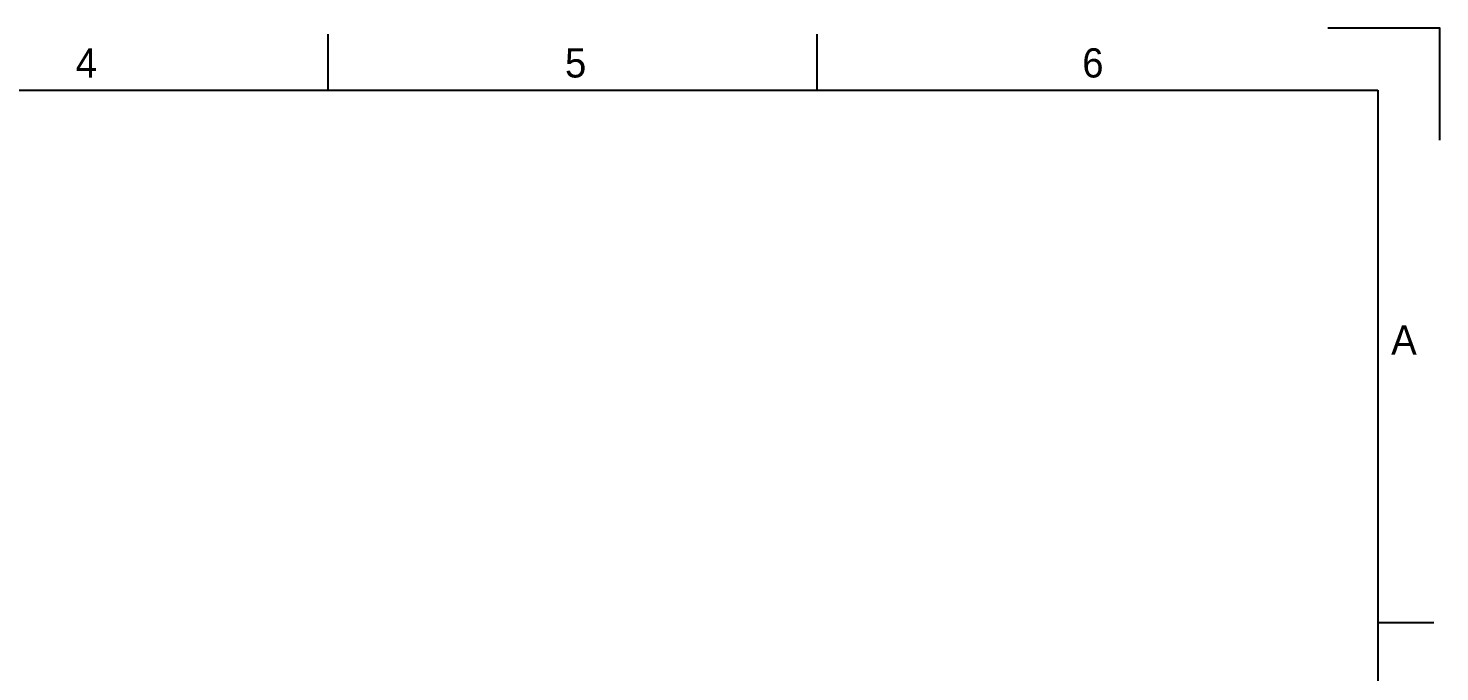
# Model space of a CAD drawing. Header units: millimetres. Extents: x 1775 to 1883, y -277 to -202.
# Drawn here: x 1835.32 to 1882.52, y -223.41 to -201.89 of the extents above; entities that cross this region are included whole.
import ezdxf

# ---------------------------------------------------------------- set-up
doc = ezdxf.new("R2010")
doc.units = ezdxf.units.MM
doc.header["$LTSCALE"] = 30.734
doc.layers.get('0').update_dxf_attribs({"linetype": 'CONTINUOUS'})
doc.layers.add('TuKuang', color=7, linetype='CONTINUOUS')
doc.styles.add('1', font='romans.shx', dxfattribs={"height": 2.5})

# ---------------------------------------------------------------- blocks, each defined once
blk = doc.blocks.new('asdf456')
at = {"layer": 'TuKuang', "color": 8}
for p, q in [((1480.748, 152.964), (1480.748, 156.574)), ((1512.277, 152.964), (1512.277, 156.574)), ((1350.046, 152.964), (1548.39, 152.964)), ((1548.39, 152.964), (1548.39, 15.774)), ((1548.39, 118.666), (1552, 118.666))]:
    blk.add_line(p, q, dxfattribs=at)
blk.add_lwpolyline([(1552.39, 149.743), (1552.39, 156.964), (1545.169, 156.964)], dxfattribs=at)
at = {"color": 8, "char_height": 1.88441, "attachment_point": 1, "style": '1'}
for s, insert, width in [('{\\f@Gulim|b0|i0|c134|p34;4}', (1464.486, 155.673), 8.30081), ('{\\f@Gulim|b0|i0|c134|p34;5}', (1496.016, 155.673), 8.30081), ('{\\f@Gulim|b0|i0|c134|p34;6}', (1529.351, 155.673), 8.30081), ('{\\f@Gulim|b0|i0|c134|p34;A}', (1549.26, 137.821), 9.04157)]:
    blk.add_mtext(s, dxfattribs=dict(at, insert=insert, width=width))

msp = doc.modelspace()

# ---------------------------------------------------------------- block references
at = {"xscale": 0.518942464007705, "yscale": 0.518942464007705, "zscale": 0.518942464007705}
msp.add_blockref('asdf456', (1076.923, -283.349), dxfattribs=at)

doc.saveas('drawing.dxf')
